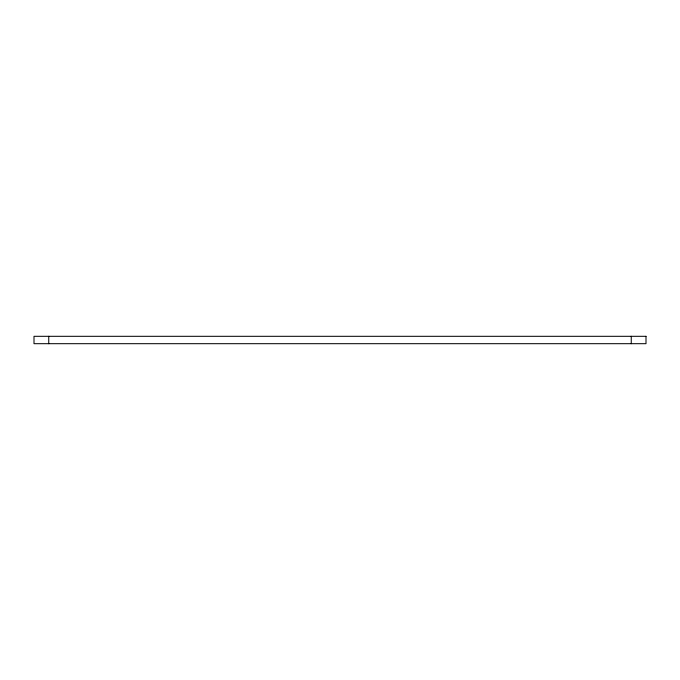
<?xml version="1.0" encoding="UTF-8"?>
<svg xmlns="http://www.w3.org/2000/svg" width="680" height="680" viewBox="0 0 680 680"><rect width="100%" height="100%" fill="white"/><g stroke="black" fill="none" stroke-linecap="round" stroke-linejoin="round"><path stroke-width="1.02" d="M631.252 336.311L631.252 343.689M48.748 336.311L48.748 343.689M646 336.311L34 336.311L34 343.689L646 343.689L646 336.311"/></g></svg>
